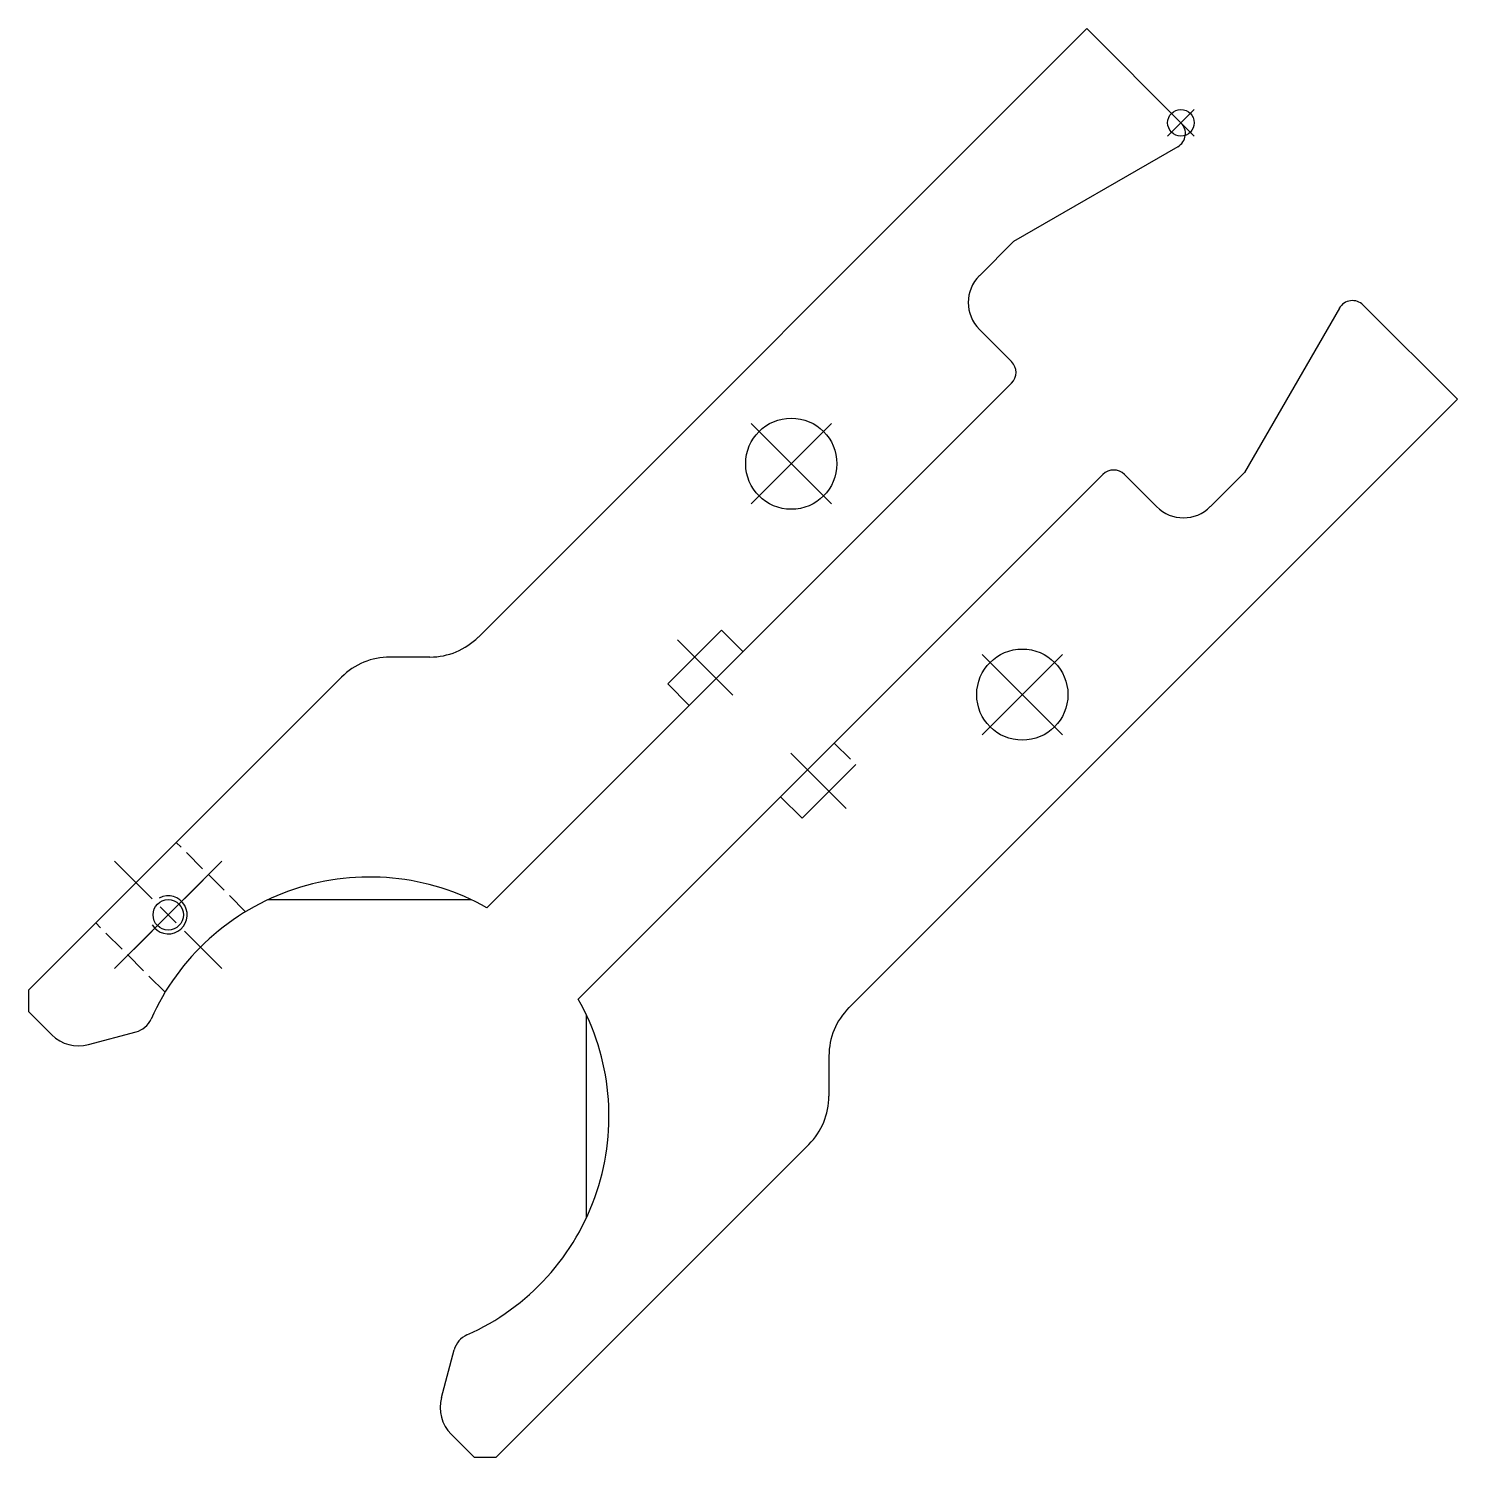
# Model space of a CAD drawing. Extents: x 167 to 355, y 713 to 901.
import ezdxf

# ---------------------------------------------------------------- set-up
doc = ezdxf.new("R2010")
doc.units = 0
doc.header["$MEASUREMENT"] = 0
doc.linetypes.add('CENTER', pattern=[22, 20, -1, 0, -1])
doc.linetypes.add('DASHED', pattern=[4, 3, -1])
doc.layers.get('0').update_dxf_attribs({"linetype": 'CONTINUOUS'})
doc.layers.add('$PARTREF_BOM', color=7, linetype='CONTINUOUS')
doc.styles.get("Standard").update_dxf_attribs({"font": 'txt.shx', "bigfont": 'chineset.shx'})

# ---------------------------------------------------------------- blocks, each defined once
blk = doc.blocks.new('PARTREF')
at = {"layer": '$PARTREF_BOM', "color": 2}
for p, q in [((-1.75, -1.75), (1.75, 1.75)), ((-1.75, 1.75), (1.75, -1.75))]:
    blk.add_line(p, q, dxfattribs=at)
blk.add_circle((0, 0), 1.75, dxfattribs=at)
at = {"layer": '$PARTREF_BOM', "color": 2, "flags": 1}
for tag, p in [('TAG5', (-16.09, -4.95)), ('TAG10', (-5.65, -5)), ('TAG15', (5.59, -4.74)), ('TAG4', (-16.09, -8.95)), ('TAG9', (-5.65, -9)), ('TAG14', (5.59, -8.74)), ('TAG3', (-16.09, -12.95)), ('TAG8', (-5.65, -13)), ('TAG13', (5.59, -12.74)), ('TAG2', (-16.09, -16.95)), ('TAG7', (-5.65, -17)), ('TAG12', (5.59, -16.74)), ('TAG1', (-16.09, -20.95)), ('TAG6', (-5.65, -21)), ('TAG11', (5.59, -20.74))]:
    blk.add_attdef(tag, p, '', height=2.5, dxfattribs=at)

msp = doc.modelspace()

# ---------------------------------------------------------------- linework, layer by layer
at = {"color": 7, "linetype": 'CONTINUOUS'}
for p, q in [((306.29, 901.02), (226.2, 820.92)), ((318.69, 888.62), (306.29, 901.02)), ((318.28, 885.47), (296.64, 872.97)), ((296.64, 872.97), (292.15, 868.49)), ((339.54, 864.21), (327.04, 842.57)), ((342.68, 864.63), (355.08, 852.23)), ((296.39, 857.18), (292.15, 861.42)), ((296.39, 854.35), (227.33, 785.29)), ((355.08, 852.23), (274.99, 772.13)), ((262.1, 849.05), (272.71, 838.44)), ((308.42, 842.33), (239.35, 773.27)), ((311.24, 842.33), (315.49, 838.09)), ((327.04, 842.57), (322.56, 838.09)), ((258.21, 821.82), (251.14, 814.75)), ((261.04, 818.99), (258.21, 821.82)), ((219.83, 818.29), (214.56, 818.29)), ((292.51, 808.03), (303.11, 818.64)), ((208.2, 815.65), (166.99, 774.45)), ((253.97, 811.92), (251.14, 814.75)), ((275.89, 804.14), (268.82, 797.07)), ((265.99, 799.9), (268.82, 797.07)), ((183.26, 786.47), (178.31, 791.42)), ((178.31, 777.27), (192.45, 791.42)), ((187.5, 786.47), (192.45, 791.42)), ((225.31, 786.33), (198.48, 786.33)), ((184.32, 785.41), (186.44, 783.29)), ((184.32, 783.29), (186.44, 785.41)), ((183.26, 782.22), (178.31, 777.27)), ((187.5, 782.22), (192.45, 777.27)), ((166.99, 774.45), (166.99, 771.62)), ((170.05, 768.57), (166.99, 771.62)), ((240.4, 771.25), (240.4, 744.41)), ((174.87, 767.27), (181.15, 768.95)), ((272.35, 765.77), (272.35, 760.5)), ((269.72, 754.13), (228.51, 712.93)), ((221.34, 720.81), (223.02, 727.08)), ((222.63, 715.98), (225.68, 712.93)), ((228.51, 712.93), (225.68, 712.93))]:
    msp.add_line(p, q, dxfattribs=at)
at = {"color": 1, "linetype": 'CENTER'}
for p, q in [((262.1, 838.44), (272.71, 849.05)), ((259.71, 813.25), (252.42, 820.55)), ((303.11, 808.03), (292.51, 818.64)), ((267.32, 805.64), (274.61, 798.35))]:
    msp.add_line(p, q, dxfattribs=at)
at = {"color": 3, "linetype": 'DASHED'}
for p, q in [((273.06, 806.97), (275.89, 804.14)), ((195.57, 784.77), (186.44, 793.89)), ((184.96, 774.16), (175.83, 783.29))]:
    msp.add_line(p, q, dxfattribs=at)
at = {"color": 7, "linetype": 'CONTINUOUS'}
for centre, radius in [((267.4, 843.74), 6), ((297.81, 813.34), 6), ((185.38, 784.35), 2), ((185.38, 784.35), 2)]:
    msp.add_circle(centre, radius, dxfattribs=at)
for centre, radius, start, end in [((317.28, 887.2), 2, 300, 45), ((295.69, 864.96), 5, 135, 225), ((341.27, 863.21), 2, 45, 150), ((294.98, 855.76), 2, 315, 45), ((309.83, 840.91), 2, 45, 135), ((319.02, 841.62), 5, 225, 315), ((219.83, 827.29), 9, 270, 315), ((214.56, 809.29), 9, 90, 135), ((211.9, 757.83), 31.5, 60.6548, 156.0173), ((185.38, 784.35), 2.5, 211.5301, 118.1315), ((211.9, 757.83), 31.5, 293.9827, 29.3452), ((281.35, 765.77), 9, 135, 180), ((180.37, 771.85), 3, 285, 336.0173), ((173.58, 772.1), 5, 225, 285), ((263.35, 760.5), 9, 315, 360), ((225.92, 726.31), 3, 113.9827, 165), ((226.17, 719.51), 5, 165, 225)]:
    msp.add_arc(centre, radius, start, end, dxfattribs=at)

# ---------------------------------------------------------------- block references
at = {"color": 7}
msp.add_blockref('PARTREF', (318.69, 888.62), dxfattribs=at)

doc.saveas('drawing.dxf')
